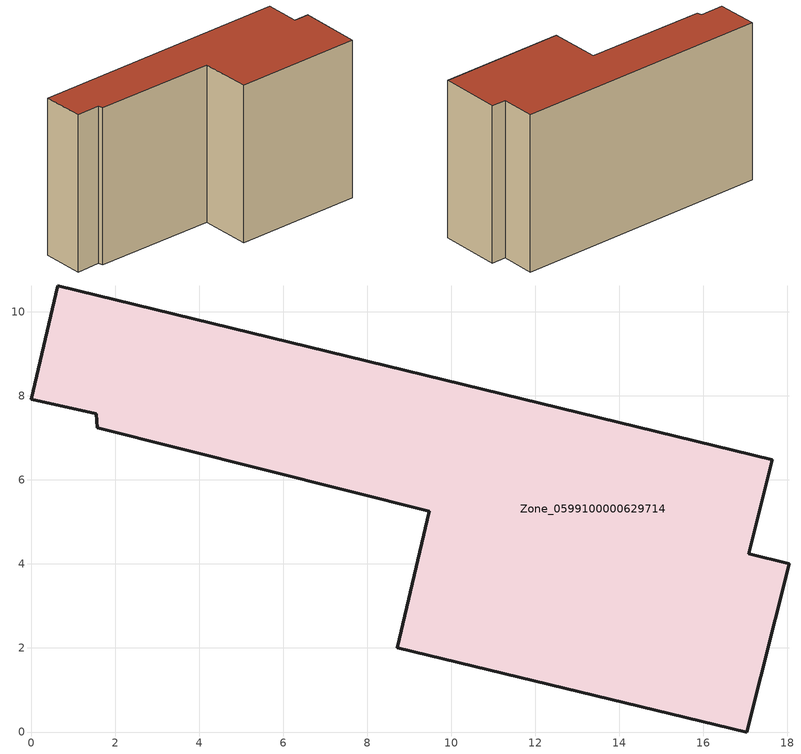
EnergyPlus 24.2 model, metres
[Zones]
Zone_0599100000629714
 floor ground (C_G): 18.05,4 17.04,0 8.71,2 9.48,5.26 1.58,7.24 1.55,7.57 0,7.92 0.63,10.62 17.64,6.48 17.08,4.24 z0
 wall outside (C_F): 17.08,4.24 17.64,6.48 0.63,10.62 0,7.92 1.55,7.57 1.58,7.24 9.48,5.26 8.71,2 17.04,0 18.05,4 17.08,4.24 z0:10.7
 roof outside (C_R): 17.04,0 18.05,4 17.08,4.24 17.64,6.48 0.63,10.62 0,7.92 1.55,7.57 1.58,7.24 9.48,5.26 8.71,2 z10.7
[BUILDING]
Pand.0599100000629714: North Axis=0; Terrain=City; Loads Convergence Tolerance Value=0.04; Temperature Convergence Tolerance Value=0.4; Solar Distribution=FullExterior; Maximum Number of Warmup Days=25; Minimum Number of Warmup Days=1
[Site:Location]
Rotterdam.The.Hague.AP_ZH_NLD Design_Conditions: Latitude=51.96; Longitude=4.45; Time Zone=1; Elevation=-4.5
[SITE:GROUNDTEMPERATURE:BUILDINGSURFACE]
18, 18, 18, 18, 18, 18, 18, 18, 18, 18, 18, 18
[MATERIAL] Thermal Absorptance=0.9; Solar Absorptance=0.7; Visible Absorptance=0.7
Name | Roughness | Thickness | Conductivity | Density | Specific Heat
G.TI.1946 | MediumSmooth | 0.15 | 1 | 540 | 1210
F.TI.1946 | Rough | 0.3 | 0.857143 | 1920 | 840
R.TI.1946 | MediumRough | 0.2 | 0.1 | 1500 | 1000
[CONSTRUCTION]
C_G: G.TI.1946
C_F: F.TI.1946
C_R: R.TI.1946
[ZONE]
Zone_0599100000629714: Type=1; Multiplier=1; Ceiling Height=Autocalculate; Volume=Autocalculate; Floor Area=autocalculate; Part of Total Floor Area=Yes
[ZONEINFILTRATION:DESIGNFLOWRATE]
Infil_Zone_0599100000629714: Zone or ZoneList or Space or SpaceList=Zone_0599100000629714; Schedule=AlwaysOn; Design Flow Rate Calculation Method=Flow/Area; Flow Rate per Floor Area=0.003; Constant Term Coefficient=1; Temperature Term Coefficient=0; Velocity Term Coefficient=0; Velocity Squared Term Coefficient=0
[HVACTEMPLATE:ZONE:IDEALLOADSAIRSYSTEM]
Zone_0599100000629714: Maximum Heating Supply Air Temperature=50; Minimum Cooling Supply Air Temperature=13; Maximum Heating Supply Air Humidity Ratio=0.0156; Minimum Cooling Supply Air Humidity Ratio=0.0077; Heating Limit=NoLimit; Cooling Limit=NoLimit; Dehumidification Control Type=ConstantSensibleHeatRatio; Cooling Sensible Heat Ratio=0.7; Dehumidification Setpoint=60; Humidification Control Type=None; Humidification Setpoint=30; Outdoor Air Method=None; Outdoor Air Flow Rate per Person=0.00944; Outdoor Air Flow Rate per Zone Floor Area=0; Outdoor Air Flow Rate per Zone=0; Demand Controlled Ventilation Type=None; Outdoor Air Economizer Type=NoEconomizer; Heat Recovery Type=None; Sensible Heat Recovery Effectiveness=0.7; Latent Heat Recovery Effectiveness=0.65
[ZONECONTROL:THERMOSTAT]
ThermostatControl_Zone_0599100000629714: Zone or ZoneList=Zone_0599100000629714; Control Type Schedule=DualSetpointControlType; Control 1=Thermostat_Zone_0599100000629714; Temperature Difference Between Cutout And Setpoint=0
[THERMOSTATSETPOINT:DUALSETPOINT]
Thermostat_Zone_0599100000629714: Heating Setpoint Temperature Schedule=HeatingSetpoint_Zone_0599100000629714; Cooling Setpoint Temperature Schedule=CoolingSetpoint_Zone_0599100000629714
[SCHEDULE:COMPACT]
HeatingSetpoint_Zone_0599100000629714: Through: 12/31, For: AllDays, Until: 24:00, 21
CoolingSetpoint_Zone_0599100000629714: Through: 12/31, For: AllDays, Until: 24:00, 24
DualSetpointControlType: Through: 12/31, For: AllDays, Until: 24:00, 4
AlwaysOn: Through: 12/31, For: AllDays, Until: 24:00, 1
